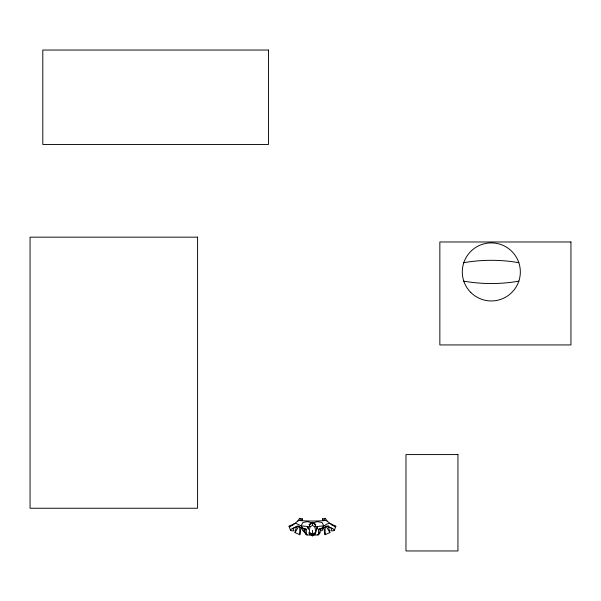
<?xml version="1.0" encoding="UTF-8"?>
<svg xmlns="http://www.w3.org/2000/svg" width="601" height="601" viewBox="0 0 601 601"><rect width="100%" height="100%" fill="white"/><g stroke="black" fill="none" stroke-linecap="round" stroke-linejoin="round"><path stroke-width="0.9" d="M313.654 534.507L312.445 535.934L312.445 530.27M316.344 528.001L317.561 527.077L315.262 533.958L312.445 534.973L309.628 533.958L309.342 530.533L309.996 526.889L312.445 525.409L312.445 522.645L315.675 525.049L315.623 524.335L312.445 522.915L309.267 524.335L309.214 525.049L312.445 522.645M293.093 524.921L298.524 520.398C307.652 521.262 317.238 521.262 326.366 520.398L332.473 525.484L332.721 525.004L334.599 525.379L335.854 526.251L334.772 526.844L331.189 523.877L329.085 523.313L326.02 524.372L325.614 525.101L323.789 525.845L321.851 528.181L318.575 529.226L318.553 534.792L312.445 535.378L306.337 534.792L303.926 528.955L297.405 526.033L291.282 529.135L290.568 530.48L293.235 530.953M328.259 525.747L329.889 532.576L325.081 534.74L325.171 526.551M309.102 533.335L308.974 532.689L309.628 533.958L312.445 534.762L315.262 533.958L315.548 530.533L314.894 526.889L315.623 524.335M302.28 520.458L302.476 518.933L299.508 518.355L297.66 521.48M296.428 526.604L295.001 532.576L299.816 534.74L301.146 527.355M331.654 530.953L334.321 530.48L335.854 526.251M323.293 527.61L322.136 530.743L320.048 530.743M334.321 530.48L333.608 529.135L327.485 526.04L320.964 528.955L318.553 534.792L318.184 534.394L317.704 534.988M330.858 530.796L332.037 528.534L326.441 526.063M305.158 530.165L304.842 530.743L302.754 530.743L301.597 527.61M322.684 520.308L323.969 520.721L325.381 518.355L327.237 521.48M295.001 532.576L298.757 526.303M317.561 527.077L316.584 529.368M318.718 534.417L320.318 532.448M299.508 518.355L300.921 520.721L302.476 518.933M315.382 532.629L312.445 533.936L309.507 532.629M298.449 526.063L292.852 528.534L294.032 530.796M290.568 530.48L289.043 526.251L290.291 525.379L292.169 525.004L292.417 525.484M300.921 520.721L302.205 520.308M322.609 520.458L322.414 518.933L325.381 518.355M463.717 262.705C481.889 259.512 500.731 259.512 518.903 262.705M518.903 281.14C500.731 284.333 481.889 284.333 463.717 281.14M318.575 529.226L320.964 528.955M315.563 526.671L323.789 525.845L322.008 522.479L317.32 521.653L312.445 523.028L307.569 521.653L302.881 522.479L301.101 525.845L303.047 528.181L306.322 529.226L306.337 534.792L306.705 534.394L307.186 534.988M309.335 526.671L301.101 525.845L295.812 523.313L293.701 523.877L290.118 526.844L289.043 526.251M303.926 528.955L306.322 529.226M308.508 529.406L307.336 527.077L308.546 528.001M312.445 525.409L314.894 526.889M322.414 518.933L323.969 520.721M311.235 534.507L312.445 535.934M303.505 531.141L306.179 534.417M307.336 527.077L308.012 527.948M326.133 526.303L329.889 532.576M309.267 524.335L309.996 526.889M323.744 527.355L325.081 534.74M299.719 526.551L299.816 534.74M268.452 50.041L42.806 50.041L42.806 144.48L268.452 144.48L268.452 50.041M197.586 237.162L30.05 237.162L30.05 508.243L197.586 508.243L197.586 237.162M570.95 241.978L439.849 241.978L439.849 344.936L570.95 344.936L570.95 241.978M457.947 454.581L405.975 454.581L405.975 550.959L457.947 550.959L457.947 454.581M470.786 292.447A29.028 29.028 0 0 0 519.354 279.435A29.028 29.028 0 0 0 483.797 243.886A29.028 29.028 0 0 0 470.786 292.447"/></g></svg>
